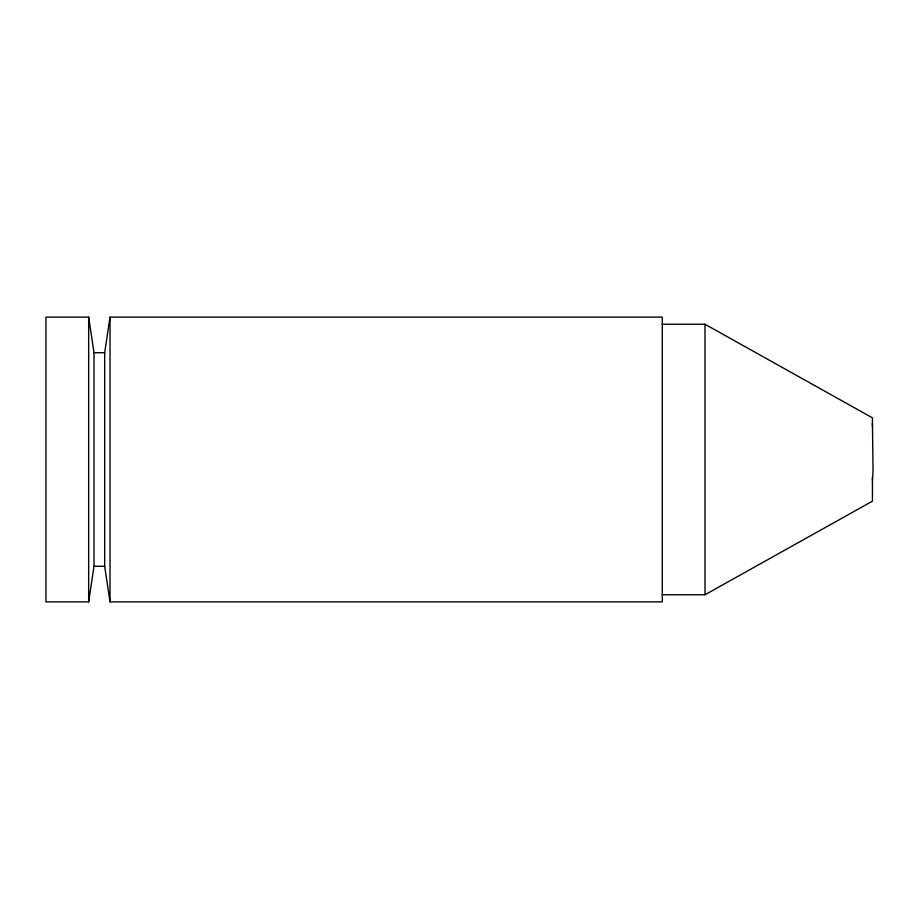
<?xml version="1.0" encoding="UTF-8"?>
<svg xmlns="http://www.w3.org/2000/svg" width="919" height="919" viewBox="0 0 919 919"><rect width="100%" height="100%" fill="white"/><g stroke="black" fill="none" stroke-linecap="round" stroke-linejoin="round"><path stroke-width="1.38" d="M872.441 480.338L873.05 470.195L872.441 423.406M104.674 352.724L110.016 317.124L662.277 317.124L662.277 601.876L110.016 601.876L104.674 566.276L104.674 352.724L94.002 352.724L88.661 317.124L45.95 317.124L45.95 601.876L88.661 601.876L94.002 566.276L94.002 352.724M662.277 594.754L704.988 594.754L872.441 501.165L872.441 477.466M662.277 324.246L704.988 324.246L872.441 417.835L872.441 426.186M94.002 566.276L104.674 566.276M704.988 324.246L704.988 594.754M110.016 317.124L110.016 601.876M88.661 317.124L88.661 601.876"/></g></svg>
